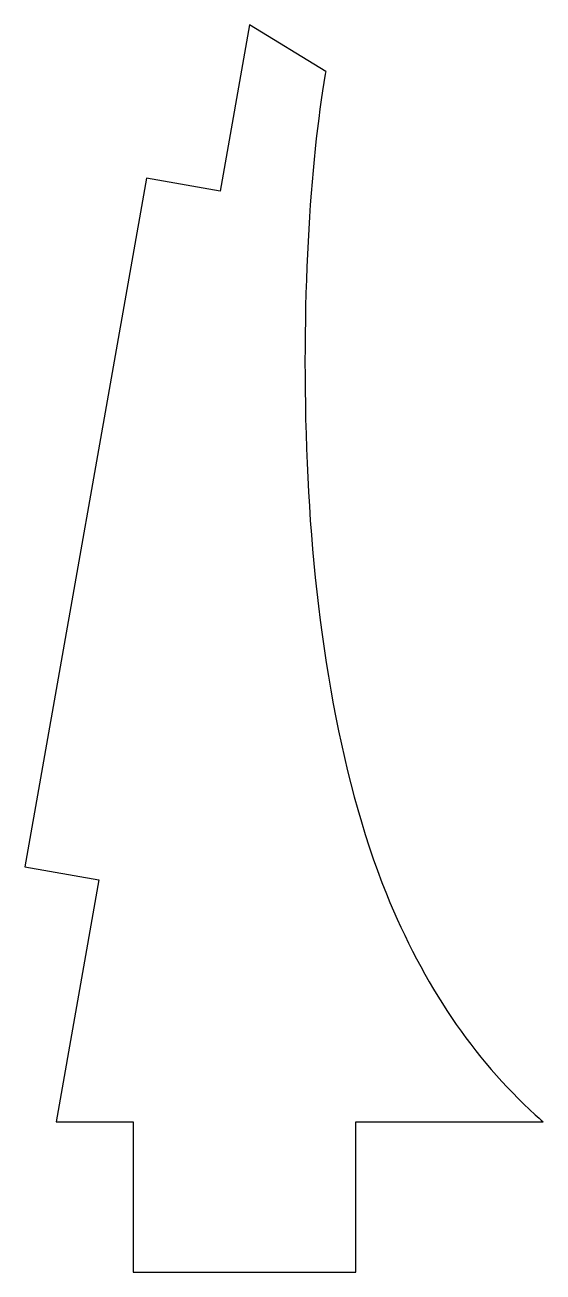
# Model space of a CAD drawing. Header units: millimetres. Extents: x -2.4 to 2.4, y -5.8 to 5.8.
import ezdxf

# ---------------------------------------------------------------- set-up
doc = ezdxf.new("R2010")
doc.units = ezdxf.units.MM
doc.layers.get('0').update_dxf_attribs({"linetype": 'CONTINUOUS'})

msp = doc.modelspace()

# ---------------------------------------------------------------- linework, layer by layer
for p, q in [((-0.294, 5.823), (-0.567, 4.274)), ((0.417, 5.388), (-0.294, 5.823)), ((-1.256, 4.396), (-2.388, -2.023)), ((-0.567, 4.274), (-1.256, 4.396)), ((-2.388, -2.023), (-1.698, -2.144)), ((-1.698, -2.144), (-2.096, -4.399)), ((-2.096, -4.399), (-1.378, -4.399)), ((-1.378, -4.399), (-1.378, -5.799)), ((0.697, -5.799), (0.697, -4.399)), ((0.697, -4.399), (2.441, -4.399)), ((-1.378, -5.799), (0.697, -5.799))]:
    msp.add_line(p, q)
msp.add_open_spline([(0.417, 5.388), (0.415, 5.379), (0.414, 5.371), (0.412, 5.363), (0.272, 4.567), (0.18, 3.211), (0.242, 1.739), (0.301, 0.318), (0.524, -1.141), (0.982, -2.275), (1.326, -3.125), (1.793, -3.811), (2.369, -4.334), (2.393, -4.356), (2.417, -4.378), (2.441, -4.399)], degree=3, knots=[-0.0034109, -0.0034109, -0.0034109, -0.0034109, 0, 0, 0, 0.3257138, 0.3257138, 0.3257138, 0.6400777, 0.6400777, 0.6400777, 0.8758273, 0.8758273, 0.8758273, 0.8855598, 0.8855598, 0.8855598, 0.8855598])

doc.saveas('drawing.dxf')
